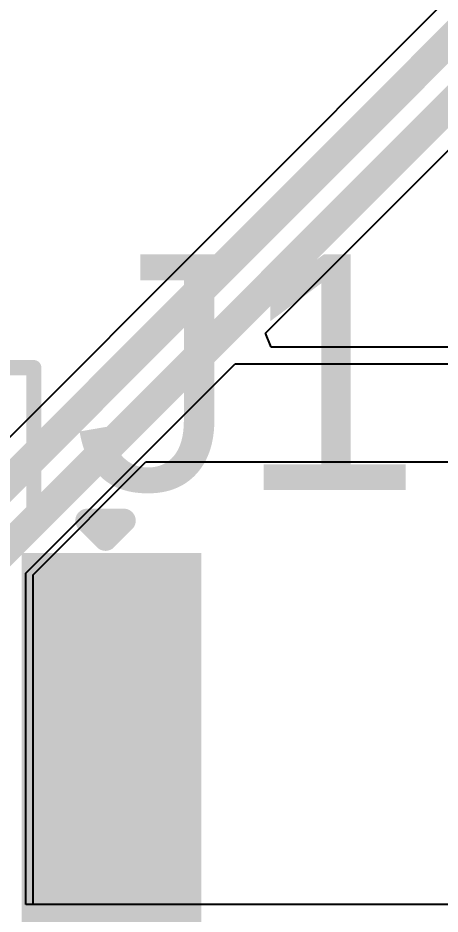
# Model space of a CAD drawing. Header units: inches. Extents: x -1 to 13, y -1.6 to 0.5.
# Drawn here: x -0.679 to -0.5401, y -0.4439 to -0.1493 of the extents above; entities that cross this region are included whole.
import ezdxf

# ---------------------------------------------------------------- set-up
doc = ezdxf.new("R2010")
doc.units = ezdxf.units.IN
doc.header["$MEASUREMENT"] = 0
for name, color, linetype in [('Top Layer', 1, 'Continuous'), ('Top Overlay', 2, 'Continuous'), ('Top Solder', 216, 'Continuous')]:
    doc.layers.add(name, color=color, linetype=linetype)
doc.styles.add('Arial', font='', dxfattribs={"height": 0.2})
doc.styles.get('Arial').set_extended_font_data('Arial')

# ---------------------------------------------------------------- blocks, each defined once
blk = doc.blocks.new('FH12_30S_0_5SH_55__9')
at = {"layer": 'Top Layer'}
for points in [[(-0.29134, 0.03839), (-0.29134, 0.08957), (-0.27953, 0.08957), (-0.27953, 0.03839)], [(-0.27165, 0.03839), (-0.27165, 0.08957), (-0.25984, 0.08957), (-0.25984, 0.03839)], [(-0.25197, 0.03839), (-0.25197, 0.08957), (-0.24016, 0.08957), (-0.24016, 0.03839)], [(-0.23228, 0.03839), (-0.23228, 0.08957), (-0.22047, 0.08957), (-0.22047, 0.03839)], [(-0.2126, 0.03839), (-0.2126, 0.08957), (-0.20079, 0.08957), (-0.20079, 0.03839)], [(-0.19291, 0.03839), (-0.19291, 0.08957), (-0.1811, 0.08957), (-0.1811, 0.03839)]]:
    blk.add_hatch(color=1, dxfattribs=at).paths.add_polyline_path(points)
at = {"layer": 'Top Solder'}
for points in [[(-0.29534, 0.03439), (-0.29534, 0.09357), (-0.27553, 0.09357), (-0.27553, 0.03439)], [(-0.27565, 0.03439), (-0.27565, 0.09357), (-0.25584, 0.09357), (-0.25584, 0.03439)], [(-0.25597, 0.03439), (-0.25597, 0.09357), (-0.23616, 0.09357), (-0.23616, 0.03439)], [(-0.23628, 0.03439), (-0.23628, 0.09357), (-0.21647, 0.09357), (-0.21647, 0.03439)], [(-0.2166, 0.03439), (-0.2166, 0.09357), (-0.19679, 0.09357), (-0.19679, 0.03439)], [(-0.19691, 0.03439), (-0.19691, 0.09357), (-0.1771, 0.09357), (-0.1771, 0.03439)], [(-0.17723, 0.03439), (-0.17723, 0.09357), (-0.15742, 0.09357), (-0.15742, 0.03439)]]:
    blk.add_hatch(color=216, dxfattribs=at).paths.add_polyline_path(points)
at = {"layer": 'Top Overlay'}
for points, const_width in [([(-0.3, 0.062), (-0.306, 0.068)], 0.00787), ([(-0.306, 0.056), (-0.306, 0.068)], 0.00787), ([(-0.306, 0.056), (-0.3, 0.062)], 0.00787), ([(-0.30598, 0.03839), (-0.3563, 0.03839)], 0.005), ([(-0.3563, -0.00583), (-0.3563, 0.03839)], 0.005)]:
    blk.add_lwpolyline(points, dxfattribs=dict(at, const_width=const_width))
for points, const_width in [([(-0.30797, 0.068, 1), (-0.30403, 0.068, 1)], 0.00394), ([(-0.30797, 0.068, 1), (-0.30403, 0.068, 1)], 0.00394), ([(-0.30197, 0.062, 1), (-0.29803, 0.062, 1)], 0.00394), ([(-0.30197, 0.062, 1), (-0.29803, 0.062, 1)], 0.00394), ([(-0.30797, 0.056, 1), (-0.30403, 0.056, 1)], 0.00394), ([(-0.30797, 0.056, 1), (-0.30403, 0.056, 1)], 0.00394), ([(-0.35755, 0.03839, 1), (-0.35505, 0.03839, 1)], 0.0025), ([(-0.35755, 0.03839, 1), (-0.35505, 0.03839, 1)], 0.0025), ([(-0.30723, 0.03839, 1), (-0.30473, 0.03839, 1)], 0.0025)]:
    blk.add_lwpolyline(points, format="xyb", close=True, dxfattribs=dict(at, const_width=const_width))

msp = doc.modelspace()

# ---------------------------------------------------------------- linework, layer by layer
at = {"layer": 'Top Layer'}
for p, q in [((-0.14445, 0.25018), (-0.68718, -0.29255)), ((-0.59755, -0.25297), (-0.13478, 0.2098)), ((-0.59564, -0.25759), (-0.59755, -0.25297)), ((-0.46303, -0.25759), (-0.59564, -0.25759)), ((-0.67642, -0.33184), (-0.60758, -0.263)), ((-0.60758, -0.263), (-0.38895, -0.263)), ((-0.674, -0.33239), (-0.63689, -0.29528)), ((-0.63689, -0.29528), (-0.46211, -0.29528)), ((-0.67642, -0.44079), (-0.67642, -0.33184)), ((-0.674, -0.44079), (-0.674, -0.33239)), ((-0.47692, -0.44079), (-0.67642, -0.44079)), ((-0.52761, -0.44079), (-0.674, -0.44079))]:
    msp.add_line(p, q, dxfattribs=at)
at = {"layer": 'Top Layer', "const_width": 0.01}
for points in [[(-0.755, -0.37479), (-0.13221, 0.248)], [(-0.7243, -0.3653), (-0.139, 0.22)]]:
    msp.add_lwpolyline(points, dxfattribs=at)

# ---------------------------------------------------------------- block references
at = {"rotation": 270}
msp.add_blockref('FH12_30S_0_5SH_55__9', (-0.7122, -0.62059), dxfattribs=at)

# ---------------------------------------------------------------- texts
at = {"layer": 'Top Overlay', "style": 'Arial'}
msp.add_text('J1', height=0.07748, dxfattribs=at).set_placement((-0.66045, -0.30453))

doc.saveas('drawing.dxf')
